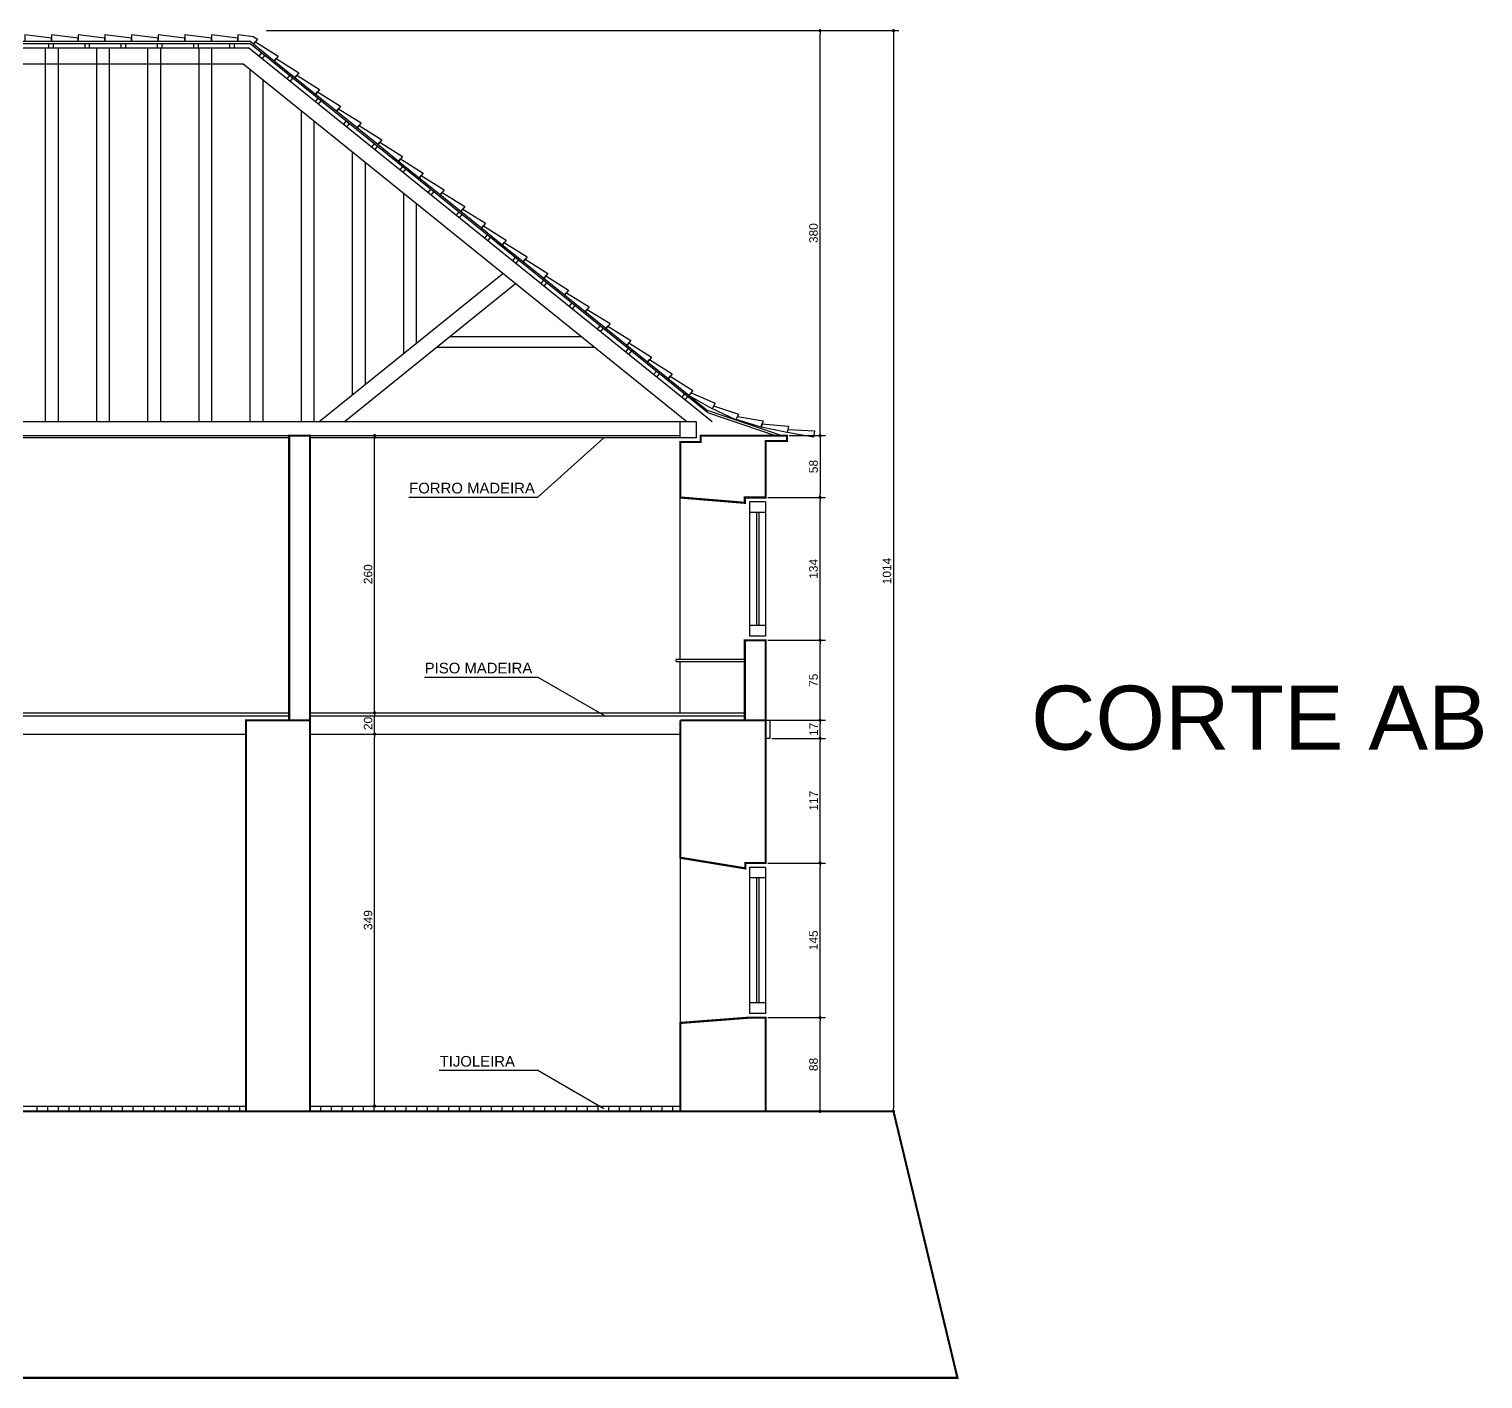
# Model space of a CAD drawing. Extents: x 18300 to 45581, y 436 to 7791.
# Drawn here: x 33867 to 35231, y 1848 to 3114 of the extents above; entities that cross this region are included whole.
import ezdxf

# ---------------------------------------------------------------- set-up
doc = ezdxf.new("R2010")
doc.units = 0
doc.header["$PDMODE"] = 35
doc.layers.get('0').update_dxf_attribs({"linetype": 'CONTINUOUS'})
doc.layers.get('DEFPOINTS').update_dxf_attribs({"linetype": 'CONTINUOUS'})
for name, color, linetype in [('COTA', 7, 'CONTINUOUS'), ('PAREDE', 7, 'CONTINUOUS'), ('PAREDE_FINA', 7, 'CONTINUOUS')]:
    doc.layers.add(name, color=color, linetype=linetype)
doc.styles.add('TEXTO', font='ARIAL.TTF')
doc.dimstyles.new('COTA', dxfattribs={"dimtxt": 8, "dimasz": 3, "dimexe": 5, "dimexo": 2, "dimgap": 2, "dimtad": 1, "dimdec": 1, "dimzin": 9, "dimdsep": 46, "dimtxsty": 'TEXTO', "dimblk1": 'DOT', "dimblk2": 'DOT', "dimsah": 1, "dimcen": 0, "dimclrd": 256, "dimclre": 256, "dimclrt": 256, "dimadec": 0, "dimazin": 0, "dimtfac": 0.06, "dimtdec": 1, "dimtmove": 0, "dimatfit": 3, "dimldrblk": 'DOT', "dimfxl": 1, "dimtolj": 1, "dimtzin": 0, "dimarcsym": 0})

# ---------------------------------------------------------------- blocks, each defined once
blk = doc.blocks.new('_DOT')
at = {"color": 0, "linetype": 'ByBlock'}
blk.add_line((-0.5, 0), (-1, 0), dxfattribs=at)
at = {"color": 0, "linetype": 'ByBlock', "const_width": 0.5}
blk.add_lwpolyline([(-0.25, 0, 1), (0.25, 0, 1)], format="xyb", close=True, dxfattribs=at)
blk = doc.blocks.new('*D193')
at = {"layer": 'COTA', "lineweight": -2}
for p, q in [((34091.6, 3112.6), (34682.8, 3112.6)), ((34677.8, 3109.6), (34677.8, 2101.6)), ((34675.8, 2098.6), (34672.8, 2098.6))]:
    blk.add_line(p, q, dxfattribs=at)
at = {"layer": 'DEFPOINTS', "color": 0}
for p in [(34089.6, 3112.6), (34677.8, 2098.6), (34677.8, 2098.6)]:
    blk.add_point(p, dxfattribs=at)
at = {"layer": 'COTA', "lineweight": -2, "xscale": 3, "yscale": 3, "zscale": 3}
for p, rotation in [((34677.8, 3112.6), 90), ((34677.8, 2098.6), 270)]:
    blk.add_blockref('_DOT', p, dxfattribs=dict(at, rotation=rotation))
at = {"layer": 'COTA', "insert": (34671.7, 2605.6), "char_height": 8, "attachment_point": 5, "rotation": 90, "style": 'TEXTO'}
blk.add_mtext('\\A1;1014', dxfattribs=at)
blk = doc.blocks.new('*D192')
at = {"layer": 'COTA', "lineweight": -2}
for p, q in [((34089.6, 3112.6), (34613.9, 3112.6)), ((34608.9, 2735.6), (34608.9, 3109.6)), ((34581.8, 2732.6), (34613.9, 2732.6))]:
    blk.add_line(p, q, dxfattribs=at)
at = {"layer": 'DEFPOINTS', "color": 0}
for p in [(34087.6, 3112.6), (34608.9, 3112.6), (34579.8, 2732.6)]:
    blk.add_point(p, dxfattribs=at)
at = {"layer": 'COTA', "lineweight": -2, "xscale": 3, "yscale": 3, "zscale": 3}
for p, rotation in [((34608.9, 3112.6), 90), ((34608.9, 2732.6), 270)]:
    blk.add_blockref('_DOT', p, dxfattribs=dict(at, rotation=rotation))
at = {"layer": 'COTA', "insert": (34602.8, 2922.6), "char_height": 8, "attachment_point": 5, "rotation": 90, "style": 'TEXTO'}
blk.add_mtext('\\A1;380', dxfattribs=at)
blk = doc.blocks.new('*D191')
at = {"layer": 'COTA', "lineweight": -2}
for p, q in [((34132.4, 2732.6), (34196, 2732.6)), ((34191, 2475.6), (34191, 2729.6)), ((34132.4, 2472.6), (34196, 2472.6))]:
    blk.add_line(p, q, dxfattribs=at)
at = {"layer": 'DEFPOINTS', "color": 0}
for p in [(34130.4, 2732.6), (34191, 2732.6), (34130.4, 2472.6)]:
    blk.add_point(p, dxfattribs=at)
at = {"layer": 'COTA', "lineweight": -2, "xscale": 3, "yscale": 3, "zscale": 3}
for p, rotation in [((34191, 2732.6), 90), ((34191, 2472.6), 270)]:
    blk.add_blockref('_DOT', p, dxfattribs=dict(at, rotation=rotation))
at = {"layer": 'COTA', "insert": (34184.9, 2602.6), "char_height": 8, "attachment_point": 5, "rotation": 90, "style": 'TEXTO'}
blk.add_mtext('\\A1;260', dxfattribs=at)
blk = doc.blocks.new('*D190')
at = {"layer": 'COTA', "lineweight": -2}
for p, q in [((34132.4, 2472.6), (34196, 2472.6)), ((34191, 2455.6), (34191, 2469.6)), ((34132.4, 2452.6), (34196, 2452.6))]:
    blk.add_line(p, q, dxfattribs=at)
at = {"layer": 'DEFPOINTS', "color": 0}
for p in [(34130.4, 2472.6), (34191, 2472.6), (34130.4, 2452.6)]:
    blk.add_point(p, dxfattribs=at)
at = {"layer": 'COTA', "lineweight": -2, "xscale": 3, "yscale": 3, "zscale": 3}
for p, rotation in [((34191, 2472.6), 90), ((34191, 2452.6), 270)]:
    blk.add_blockref('_DOT', p, dxfattribs=dict(at, rotation=rotation))
at = {"layer": 'COTA', "insert": (34184.9, 2462.6), "char_height": 8, "attachment_point": 5, "rotation": 90, "style": 'TEXTO'}
blk.add_mtext('\\A1;20', dxfattribs=at)
blk = doc.blocks.new('*D189')
at = {"layer": 'COTA', "lineweight": -2}
for p, q in [((34132.4, 2452.6), (34196, 2452.6)), ((34191, 2106.6), (34191, 2449.6)), ((34162.4, 2103.6), (34196, 2103.6))]:
    blk.add_line(p, q, dxfattribs=at)
at = {"layer": 'DEFPOINTS', "color": 0}
for p in [(34130.4, 2452.6), (34191, 2452.6), (34160.4, 2103.6)]:
    blk.add_point(p, dxfattribs=at)
at = {"layer": 'COTA', "lineweight": -2, "xscale": 3, "yscale": 3, "zscale": 3}
for p, rotation in [((34191, 2452.6), 90), ((34191, 2103.6), 270)]:
    blk.add_blockref('_DOT', p, dxfattribs=dict(at, rotation=rotation))
at = {"layer": 'COTA', "insert": (34184.9, 2278.1), "char_height": 8, "attachment_point": 5, "rotation": 90, "style": 'TEXTO'}
blk.add_mtext('\\A1;349', dxfattribs=at)
blk = doc.blocks.new('*D188')
at = {"layer": 'COTA', "lineweight": -2}
for p, q in [((34579.8, 2732.6), (34613.9, 2732.6)), ((34608.9, 2729.6), (34608.9, 2677.6)), ((34559.8, 2674.6), (34613.9, 2674.6))]:
    blk.add_line(p, q, dxfattribs=at)
at = {"layer": 'DEFPOINTS', "color": 0}
for p in [(34577.8, 2732.6), (34557.8, 2674.6), (34608.9, 2674.6)]:
    blk.add_point(p, dxfattribs=at)
at = {"layer": 'COTA', "lineweight": -2, "xscale": 3, "yscale": 3, "zscale": 3}
for p, rotation in [((34608.9, 2732.6), 90), ((34608.9, 2674.6), 270)]:
    blk.add_blockref('_DOT', p, dxfattribs=dict(at, rotation=rotation))
at = {"layer": 'COTA', "insert": (34602.8, 2703.6), "char_height": 8, "attachment_point": 5, "rotation": 90, "style": 'TEXTO'}
blk.add_mtext('\\A1;58', dxfattribs=at)
blk = doc.blocks.new('*D187')
at = {"layer": 'COTA', "lineweight": -2}
for p, q in [((34559.8, 2674.6), (34613.9, 2674.6)), ((34608.9, 2543.6), (34608.9, 2671.6)), ((34559.8, 2540.6), (34613.9, 2540.6))]:
    blk.add_line(p, q, dxfattribs=at)
at = {"layer": 'DEFPOINTS', "color": 0}
for p in [(34557.8, 2674.6), (34608.9, 2674.6), (34557.8, 2540.6)]:
    blk.add_point(p, dxfattribs=at)
at = {"layer": 'COTA', "lineweight": -2, "xscale": 3, "yscale": 3, "zscale": 3}
for p, rotation in [((34608.9, 2674.6), 90), ((34608.9, 2540.6), 270)]:
    blk.add_blockref('_DOT', p, dxfattribs=dict(at, rotation=rotation))
at = {"layer": 'COTA', "insert": (34602.8, 2607.6), "char_height": 8, "attachment_point": 5, "rotation": 90, "style": 'TEXTO'}
blk.add_mtext('\\A1;134', dxfattribs=at)
blk = doc.blocks.new('*D186')
at = {"layer": 'COTA', "lineweight": -2}
for p, q in [((34559.8, 2540.6), (34613.9, 2540.6)), ((34608.9, 2468.6), (34608.9, 2537.6)), ((34553.3, 2465.6), (34613.9, 2465.6))]:
    blk.add_line(p, q, dxfattribs=at)
at = {"layer": 'DEFPOINTS', "color": 0}
for p in [(34557.8, 2540.6), (34608.9, 2540.6), (34551.3, 2465.6)]:
    blk.add_point(p, dxfattribs=at)
at = {"layer": 'COTA', "lineweight": -2, "xscale": 3, "yscale": 3, "zscale": 3}
for p, rotation in [((34608.9, 2540.6), 90), ((34608.9, 2465.6), 270)]:
    blk.add_blockref('_DOT', p, dxfattribs=dict(at, rotation=rotation))
at = {"layer": 'COTA', "insert": (34602.8, 2503.1), "char_height": 8, "attachment_point": 5, "rotation": 90, "style": 'TEXTO'}
blk.add_mtext('\\A1;75', dxfattribs=at)
blk = doc.blocks.new('*D185')
at = {"layer": 'COTA', "lineweight": -2}
for p, q in [((34565.8, 2465.6), (34613.9, 2465.6)), ((34608.9, 2451.6), (34608.9, 2462.6)), ((34565.8, 2448.6), (34613.9, 2448.6))]:
    blk.add_line(p, q, dxfattribs=at)
at = {"layer": 'DEFPOINTS', "color": 0}
for p in [(34563.8, 2465.6), (34608.9, 2465.6), (34563.8, 2448.6)]:
    blk.add_point(p, dxfattribs=at)
at = {"layer": 'COTA', "lineweight": -2, "xscale": 3, "yscale": 3, "zscale": 3}
for p, rotation in [((34608.9, 2465.6), 90), ((34608.9, 2448.6), 270)]:
    blk.add_blockref('_DOT', p, dxfattribs=dict(at, rotation=rotation))
at = {"layer": 'COTA', "insert": (34602.9, 2457.1), "char_height": 8, "attachment_point": 5, "rotation": 90, "style": 'TEXTO'}
blk.add_mtext('\\A1;17', dxfattribs=at)
blk = doc.blocks.new('*D184')
at = {"layer": 'COTA', "lineweight": -2}
for p, q in [((34563.8, 2448.6), (34613.9, 2448.6)), ((34608.9, 2334.6), (34608.9, 2445.6)), ((34559.8, 2331.6), (34613.9, 2331.6))]:
    blk.add_line(p, q, dxfattribs=at)
at = {"layer": 'DEFPOINTS', "color": 0}
for p in [(34561.8, 2448.6), (34608.9, 2448.6), (34557.8, 2331.6)]:
    blk.add_point(p, dxfattribs=at)
at = {"layer": 'COTA', "lineweight": -2, "xscale": 3, "yscale": 3, "zscale": 3}
for p, rotation in [((34608.9, 2448.6), 90), ((34608.9, 2331.6), 270)]:
    blk.add_blockref('_DOT', p, dxfattribs=dict(at, rotation=rotation))
at = {"layer": 'COTA', "insert": (34602.9, 2390.1), "char_height": 8, "attachment_point": 5, "rotation": 90, "style": 'TEXTO'}
blk.add_mtext('\\A1;117', dxfattribs=at)
blk = doc.blocks.new('*D183')
at = {"layer": 'COTA', "lineweight": -2}
for p, q in [((34559.8, 2331.6), (34613.9, 2331.6)), ((34608.9, 2189.6), (34608.9, 2328.6)), ((34559.8, 2186.6), (34613.9, 2186.6))]:
    blk.add_line(p, q, dxfattribs=at)
at = {"layer": 'DEFPOINTS', "color": 0}
for p in [(34557.8, 2331.6), (34608.9, 2331.6), (34557.8, 2186.6)]:
    blk.add_point(p, dxfattribs=at)
at = {"layer": 'COTA', "lineweight": -2, "xscale": 3, "yscale": 3, "zscale": 3}
for p, rotation in [((34608.9, 2331.6), 90), ((34608.9, 2186.6), 270)]:
    blk.add_blockref('_DOT', p, dxfattribs=dict(at, rotation=rotation))
at = {"layer": 'COTA', "insert": (34602.8, 2259.1), "char_height": 8, "attachment_point": 5, "rotation": 90, "style": 'TEXTO'}
blk.add_mtext('\\A1;145', dxfattribs=at)
blk = doc.blocks.new('*D182')
at = {"layer": 'COTA', "lineweight": -2}
for p, q in [((34559.8, 2186.6), (34613.9, 2186.6)), ((34608.9, 2101.6), (34608.9, 2183.6)), ((34559.8, 2098.6), (34613.9, 2098.6))]:
    blk.add_line(p, q, dxfattribs=at)
at = {"layer": 'DEFPOINTS', "color": 0}
for p in [(34557.8, 2186.6), (34608.9, 2186.6), (34557.8, 2098.6)]:
    blk.add_point(p, dxfattribs=at)
at = {"layer": 'COTA', "lineweight": -2, "xscale": 3, "yscale": 3, "zscale": 3}
for p, rotation in [((34608.9, 2186.6), 90), ((34608.9, 2098.6), 270)]:
    blk.add_blockref('_DOT', p, dxfattribs=dict(at, rotation=rotation))
at = {"layer": 'COTA', "insert": (34602.8, 2142.6), "char_height": 8, "attachment_point": 5, "rotation": 90, "style": 'TEXTO'}
blk.add_mtext('\\A1;88', dxfattribs=at)

msp = doc.modelspace()

# ---------------------------------------------------------------- linework, layer by layer
at = {"layer": 'PAREDE', "const_width": 2}
for points in [[(34110.86, 2465.57), (34110.86, 2732.57), (34130.36, 2732.57), (34130.36, 2098.57)], [(34538.33, 2465.57), (34538.33, 2540.57), (34557.83, 2540.57), (34557.83, 2331.57), (34538.83, 2331.57), (34538.83, 2326.57), (34477.83, 2336.57), (34477.83, 2465.57)], [(34130.36, 2465.57), (34070.36, 2465.57), (34070.36, 2098.57)], [(34557.83, 2465.57), (34477.83, 2465.57)], [(34477.83, 2098.57), (34477.83, 2181.57), (34542.83, 2186.57), (34557.83, 2186.57), (34557.83, 2098.57)], [(33043.83, 2098.57), (34677.83, 2098.57), (34737.83, 1848.57), (32643.83, 1848.57), (32703.83, 2098.57)]]:
    msp.add_lwpolyline(points, dxfattribs=at)
msp.add_lwpolyline([(34477.83, 2726.57), (34496.83, 2726.57), (34496.83, 2732.57), (34557.83, 2732.57), (34577.83, 2732.57), (34577.83, 2727.57), (34557.83, 2727.57), (34557.83, 2674.57), (34538.33, 2674.57), (34538.33, 2669.57), (34477.83, 2674.57)], close=True, dxfattribs=at)
at = {"layer": 'PAREDE_FINA'}
for points in [[(33768.33, 3102.57), (34073.83, 3102.57)], [(33768.33, 3100.57), (34074.02, 3100.57)], [(33768.33, 3096.57), (34072.61, 3096.57)], [(33862.84, 3108.57), (33862.84, 3102.57), (33887.84, 3102.57), (33887.84, 3105.57), (33862.84, 3108.57)], [(33882.33, 2745.57), (33882.33, 3096.57)], [(33885.33, 3096.57), (33885.33, 3100.57)], [(33887.84, 3108.57), (33887.84, 3102.57), (33912.84, 3102.57), (33912.84, 3105.57), (33887.84, 3108.57)], [(33889.33, 3100.57), (33889.33, 3096.57)], [(33894.33, 2745.57), (33894.33, 3096.57)], [(33912.84, 3108.57), (33912.84, 3102.57), (33937.84, 3102.57), (33937.84, 3105.57), (33912.84, 3108.57)], [(33919.33, 3096.57), (33919.33, 3100.57)], [(33923.33, 3100.57), (33923.33, 3096.57)], [(33930.33, 2745.57), (33930.33, 3096.57)], [(33937.84, 3108.57), (33937.84, 3102.57), (33962.84, 3102.57), (33962.84, 3105.57), (33937.84, 3108.57)], [(33942.33, 2745.57), (33942.33, 3096.57)], [(33953.33, 3096.57), (33953.33, 3100.57)], [(33957.33, 3100.57), (33957.33, 3096.57)], [(33962.84, 3108.57), (33962.84, 3102.57), (33987.84, 3102.57), (33987.84, 3105.57), (33962.84, 3108.57)], [(33978.33, 2745.57), (33978.33, 3096.57)], [(33987.33, 3096.57), (33987.33, 3100.57)], [(33987.84, 3108.57), (33987.84, 3102.57), (34012.84, 3102.57), (34012.84, 3105.57), (33987.84, 3108.57)], [(33990.33, 2745.57), (33990.33, 3096.57)], [(33991.33, 3100.57), (33991.33, 3096.57)], [(34012.84, 3108.57), (34012.84, 3102.57), (34037.84, 3102.57), (34037.84, 3105.57), (34012.84, 3108.57)], [(34021.33, 3096.57), (34021.33, 3100.57)], [(34025.33, 3100.57), (34025.33, 3096.57)], [(34026.33, 2745.57), (34026.33, 3096.57)], [(34037.84, 3108.57), (34037.84, 3102.57), (34062.84, 3102.57), (34062.84, 3105.57), (34037.84, 3108.57)], [(34038.33, 2745.57), (34038.33, 3096.57)], [(34055.33, 3096.57), (34055.33, 3100.57)], [(34059.33, 3100.57), (34059.33, 3096.57)], [(34062.84, 3108.57), (34062.84, 3102.57), (34073.83, 3102.57)], [(34077.24, 3106.84), (34062.84, 3108.57)], [(34507.83, 2745.57), (34072.61, 3096.57)], [(34077.24, 3106.84), (34081.03, 3104.47), (34077.26, 3099.8), (34073.83, 3102.57)], [(34503.46, 2754.24), (34074.02, 3100.57)], [(34084.8, 3091.87), (34082.29, 3088.75)], [(34085.41, 3086.24), (34087.92, 3089.36)], [(33768.33, 3081.57), (34067.31, 3081.57)], [(34483.94, 2745.57), (34067.31, 3081.57)], [(34074.33, 2745.57), (34074.33, 3075.9)], [(34111.27, 3070.52), (34108.76, 3067.41)], [(34086.33, 2745.57), (34086.33, 3066.23)], [(34111.87, 3064.9), (34114.38, 3068.01)], [(34137.74, 3049.18), (34135.23, 3046.07)], [(34138.34, 3043.56), (34140.85, 3046.67)], [(34122.33, 2745.57), (34122.33, 3037.19)], [(34134.33, 2745.57), (34134.33, 3027.52)], [(34164.2, 3027.84), (34161.69, 3024.72)], [(34164.8, 3022.21), (34167.32, 3025.33)], [(34190.67, 3006.49), (34188.16, 3003.38)], [(34191.27, 3000.87), (34193.78, 3003.98)], [(34170.33, 2771.21), (34170.33, 2998.48)], [(34182.33, 2780.88), (34182.33, 2988.81)], [(34217.13, 2985.15), (34214.62, 2982.04)], [(34217.74, 2979.52), (34220.25, 2982.64)], [(34243.6, 2963.8), (34241.09, 2960.69)], [(34244.2, 2958.18), (34246.71, 2961.29)], [(34218.33, 2809.92), (34218.33, 2959.77)], [(34230.33, 2819.59), (34230.33, 2950.09)], [(34270.07, 2942.46), (34267.55, 2939.35)], [(34270.67, 2936.84), (34273.18, 2939.95)], [(34296.53, 2921.12), (34294.02, 2918)], [(34297.13, 2915.49), (34299.64, 2918.61)], [(34323, 2899.77), (34320.49, 2896.66)], [(34323.6, 2894.15), (34326.11, 2897.26)], [(34138.54, 2745.57), (34311.24, 2884.84)], [(34349.46, 2878.43), (34346.95, 2875.32)], [(34162.44, 2745.57), (34323.19, 2875.21)], [(34350.06, 2872.8), (34352.58, 2875.92)], [(34375.93, 2857.09), (34373.42, 2853.97)], [(34376.53, 2851.46), (34379.04, 2854.57)], [(34261.64, 2825.57), (34384.74, 2825.57)], [(34402.39, 2835.74), (34399.88, 2832.63)], [(34403, 2830.12), (34405.51, 2833.23)], [(34249.24, 2815.57), (34397.14, 2815.57)], [(34428.86, 2814.4), (34426.35, 2811.28)], [(34429.46, 2808.77), (34431.97, 2811.89)], [(34455.33, 2793.05), (34452.81, 2789.94)], [(34455.93, 2787.43), (34458.44, 2790.54)], [(34481.79, 2771.71), (34479.28, 2768.6)], [(34482.39, 2766.08), (34484.9, 2769.2)], [(34487.89, 2772.65), (34510.55, 2763.03), (34507.56, 2757.83), (34485.88, 2770.27)], [(34485.88, 2770.27), (34502.92, 2756.53)], [(34502.92, 2756.53), (34574.03, 2732.57)], [(34509.1, 2760.5), (34532.47, 2752.8), (34529.93, 2747.37), (34507.28, 2757.96), (34507.29, 2757.98)], [(34492.83, 2745.57), (33043.83, 2745.57)], [(34477.83, 2730.57), (34477.83, 2745.57)], [(34492.83, 2745.57), (34492.83, 2730.57)], [(34503.46, 2754.24), (34567.77, 2732.57)], [(34531.42, 2750.57), (34555.43, 2746.41), (34553.7, 2740.66), (34530.1, 2747.73)], [(34110.86, 2732.57), (33503.1, 2732.57)], [(34110.86, 2730.57), (33503.1, 2730.57)], [(34477.83, 2732.57), (34130.36, 2732.57)], [(34477.83, 2730.57), (34130.36, 2730.57)], [(34223.11, 2674.95), (34344.09, 2674.95), (34405.96, 2730.62)], [(34492.83, 2730.57), (34477.83, 2730.57)], [(34579.17, 2738.42), (34603.75, 2737.11), (34602.72, 2731.2), (34578.09, 2735.49)], [(34477.83, 2522.57), (34477.83, 2674.57)], [(34557.83, 2670.57), (34542.83, 2670.57)], [(34542.83, 2670.57), (34542.83, 2544.57)], [(34557.83, 2660.57), (34542.83, 2660.57)], [(34549.33, 2660.57), (34549.33, 2554.57)], [(34551.33, 2660.57), (34551.33, 2554.57)], [(34557.83, 2670.57), (34557.83, 2544.57)], [(34557.83, 2554.57), (34542.83, 2554.57)], [(34557.83, 2544.57), (34542.83, 2544.57)], [(34473.83, 2520.57), (34473.83, 2522.57)], [(34538.33, 2522.57), (34473.83, 2522.57)], [(34473.83, 2520.57), (34538.33, 2520.57)], [(34477.83, 2472.57), (34477.83, 2520.57)], [(34237.7, 2506.12), (34344.09, 2506.12), (34405.96, 2470.32)], [(33503.1, 2472.57), (34110.86, 2472.57)], [(33503.1, 2469.57), (34110.86, 2469.57)], [(34130.36, 2472.57), (34538.33, 2472.57)], [(34130.36, 2469.57), (34538.33, 2469.57)], [(34557.83, 2465.57), (34561.83, 2465.57), (34561.83, 2448.57), (34557.83, 2448.57)], [(33634.1, 2452.57), (34070.36, 2452.57)], [(34130.36, 2452.57), (34477.83, 2452.57)], [(34477.83, 2336.57), (34477.83, 2181.57)], [(34557.83, 2327.57), (34542.83, 2327.57)], [(34542.83, 2327.57), (34542.83, 2190.57)], [(34557.83, 2327.57), (34557.83, 2190.57)], [(34557.83, 2317.57), (34542.83, 2317.57)], [(34549.33, 2317.57), (34549.33, 2200.57)], [(34551.33, 2317.57), (34551.33, 2200.57)], [(34557.83, 2200.57), (34542.83, 2200.57)], [(34557.83, 2190.57), (34542.83, 2190.57)], [(34251.72, 2137.14), (34344.09, 2137.14), (34405.96, 2101.34)], [(33634.1, 2103.57), (34070.36, 2103.57)], [(33874.1, 2103.57), (33874.1, 2098.57)], [(33884.1, 2103.57), (33884.1, 2098.57)], [(33894.1, 2103.57), (33894.1, 2098.57)], [(33904.1, 2103.57), (33904.1, 2098.57)], [(33914.1, 2103.57), (33914.1, 2098.57)], [(33924.1, 2103.57), (33924.1, 2098.57)], [(33934.1, 2103.57), (33934.1, 2098.57)], [(33944.1, 2103.57), (33944.1, 2098.57)], [(33954.1, 2103.57), (33954.1, 2098.57)], [(33964.1, 2103.57), (33964.1, 2098.57)], [(33974.1, 2103.57), (33974.1, 2098.57)], [(33984.1, 2103.57), (33984.1, 2098.57)], [(33994.1, 2103.57), (33994.1, 2098.57)], [(34004.1, 2103.57), (34004.1, 2098.57)], [(34014.1, 2103.57), (34014.1, 2098.57)], [(34024.1, 2103.57), (34024.1, 2098.57)], [(34034.1, 2103.57), (34034.1, 2098.57)], [(34044.1, 2103.57), (34044.1, 2098.57)], [(34054.1, 2103.57), (34054.1, 2098.57)], [(34064.1, 2103.57), (34064.1, 2098.57)], [(34130.36, 2103.57), (34477.83, 2103.57)], [(34140.36, 2103.57), (34140.36, 2098.57)], [(34150.36, 2103.57), (34150.36, 2098.57)], [(34160.36, 2103.57), (34160.36, 2098.57)], [(34170.36, 2103.57), (34170.36, 2098.57)], [(34180.36, 2103.57), (34180.36, 2098.57)], [(34190.36, 2103.57), (34190.36, 2098.57)], [(34200.36, 2103.57), (34200.36, 2098.57)], [(34210.36, 2103.57), (34210.36, 2098.57)], [(34220.36, 2103.57), (34220.36, 2098.57)], [(34230.36, 2103.57), (34230.36, 2098.57)], [(34240.36, 2103.57), (34240.36, 2098.57)], [(34250.36, 2103.57), (34250.36, 2098.57)], [(34260.36, 2103.57), (34260.36, 2098.57)], [(34270.36, 2103.57), (34270.36, 2098.57)], [(34280.36, 2103.57), (34280.36, 2098.57)], [(34290.36, 2103.57), (34290.36, 2098.57)], [(34300.36, 2103.57), (34300.36, 2098.57)], [(34310.36, 2103.57), (34310.36, 2098.57)], [(34320.36, 2103.57), (34320.36, 2098.57)], [(34330.36, 2103.57), (34330.36, 2098.57)], [(34340.36, 2103.57), (34340.36, 2098.57)], [(34350.36, 2103.57), (34350.36, 2098.57)], [(34360.36, 2103.57), (34360.36, 2098.57)], [(34370.36, 2103.57), (34370.36, 2098.57)], [(34380.36, 2103.57), (34380.36, 2098.57)], [(34390.36, 2103.57), (34390.36, 2098.57)], [(34400.36, 2103.57), (34400.36, 2098.57)], [(34410.36, 2103.57), (34410.36, 2098.57)], [(34420.36, 2103.57), (34420.36, 2098.57)], [(34430.36, 2103.57), (34430.36, 2098.57)], [(34440.36, 2103.57), (34440.36, 2098.57)], [(34450.36, 2103.57), (34450.36, 2098.57)], [(34460.36, 2103.57), (34460.36, 2098.57)], [(34470.36, 2103.57), (34470.36, 2098.57)]]:
    msp.add_lwpolyline(points, dxfattribs=at)
for points in [[(34100.49, 3088.77), (34096.72, 3084.1), (34077.26, 3099.8), (34079.15, 3102.13)], [(34119.95, 3073.08), (34116.18, 3068.41), (34096.72, 3084.1), (34098.61, 3086.44)], [(34139.41, 3057.39), (34135.65, 3052.72), (34116.18, 3068.41), (34118.07, 3070.74)], [(34158.87, 3041.69), (34155.11, 3037.02), (34135.65, 3052.72), (34137.53, 3055.05)], [(34178.33, 3026), (34174.57, 3021.33), (34155.11, 3037.02), (34156.99, 3039.36)], [(34197.79, 3010.3), (34194.03, 3005.63), (34174.57, 3021.33), (34176.45, 3023.66)], [(34217.25, 2994.61), (34213.49, 2989.94), (34194.03, 3005.63), (34195.91, 3007.97)], [(34236.71, 2978.92), (34232.95, 2974.25), (34213.49, 2989.94), (34215.37, 2992.28)], [(34256.17, 2963.22), (34252.41, 2958.55), (34232.95, 2974.25), (34234.83, 2976.58)], [(34275.63, 2947.53), (34271.87, 2942.86), (34252.41, 2958.55), (34254.29, 2960.89)], [(34295.1, 2931.84), (34291.33, 2927.17), (34271.87, 2942.86), (34273.75, 2945.19)], [(34314.56, 2916.14), (34310.79, 2911.47), (34291.33, 2927.17), (34293.21, 2929.5)], [(34334.02, 2900.45), (34330.25, 2895.78), (34310.79, 2911.47), (34312.67, 2913.81)], [(34353.48, 2884.76), (34349.71, 2880.08), (34330.25, 2895.78), (34332.13, 2898.11)], [(34372.94, 2869.06), (34369.17, 2864.39), (34349.71, 2880.08), (34351.59, 2882.42)], [(34392.4, 2853.37), (34388.63, 2848.7), (34369.17, 2864.39), (34371.05, 2866.73)], [(34411.86, 2837.67), (34408.09, 2833), (34388.63, 2848.7), (34390.51, 2851.03)], [(34431.32, 2821.98), (34427.55, 2817.31), (34408.09, 2833), (34409.97, 2835.34)], [(34450.78, 2806.29), (34447.01, 2801.62), (34427.55, 2817.31), (34429.44, 2819.65)], [(34470.24, 2790.59), (34466.47, 2785.92), (34447.01, 2801.62), (34448.9, 2803.95)], [(34489.7, 2774.9), (34485.93, 2770.23), (34466.47, 2785.92), (34468.36, 2788.26)], [(34579.41, 2741.34), (34578.16, 2735.47), (34553.7, 2740.66), (34554.33, 2743.6)]]:
    msp.add_lwpolyline(points, close=True, dxfattribs=at)

# ---------------------------------------------------------------- texts
at = {"layer": 'PAREDE_FINA', "style": 'TEXTO'}
for s, height, p in [('FORRO MADEIRA', 10, (34223.43, 2678.39)), ('PISO MADEIRA', 10, (34238.02, 2509.55)), ('CORTE AB', 60, (34806.8, 2437.99)), ('TIJOLEIRA', 10, (34252.04, 2140.58))]:
    msp.add_text(s, height=height, dxfattribs=at).set_placement(p)

# ---------------------------------------------------------------- dimensions: what is measured, and where the dimension line sits
at = {"layer": 'COTA'}
for base, p1, p2, picture, middle in [((34608.91, 3112.57), (34579.83, 2732.57), (34087.64, 3112.57), '*D192', (34602.82, 2922.57)), ((34677.83, 2098.57), (34089.64, 3112.57), (34677.83, 2098.57), '*D193', (34671.75, 2605.57)), ((34191.02, 2732.57), (34130.36, 2472.57), (34130.36, 2732.57), '*D191', (34184.94, 2602.57)), ((34608.91, 2674.57), (34577.83, 2732.57), (34557.83, 2674.57), '*D188', (34602.82, 2703.57)), ((34608.91, 2674.57), (34557.83, 2540.57), (34557.83, 2674.57), '*D187', (34602.82, 2607.57)), ((34608.91, 2540.57), (34551.33, 2465.57), (34557.83, 2540.57), '*D186', (34602.84, 2503.07)), ((34191.02, 2472.57), (34130.36, 2452.57), (34130.36, 2472.57), '*D190', (34184.94, 2462.57)), ((34608.91, 2465.57), (34563.83, 2448.57), (34563.83, 2465.57), '*D185', (34602.89, 2457.07)), ((34191.02, 2452.57), (34160.36, 2103.57), (34130.36, 2452.57), '*D189', (34184.94, 2278.07)), ((34608.91, 2448.57), (34557.83, 2331.57), (34561.83, 2448.57), '*D184', (34602.89, 2390.07)), ((34608.91, 2331.57), (34557.83, 2186.57), (34557.83, 2331.57), '*D183', (34602.82, 2259.07)), ((34608.91, 2186.57), (34557.83, 2098.57), (34557.83, 2186.57), '*D182', (34602.82, 2142.57))]:
    dim = msp.add_linear_dim(base=base, p1=p1, p2=p2, angle=90, dimstyle='COTA', override={"dimscale": 1}, dxfattribs=at)
    dim.commit()
    dim.dimension.update_dxf_attribs({"geometry": picture, "text_midpoint": middle})

doc.saveas('drawing.dxf')
